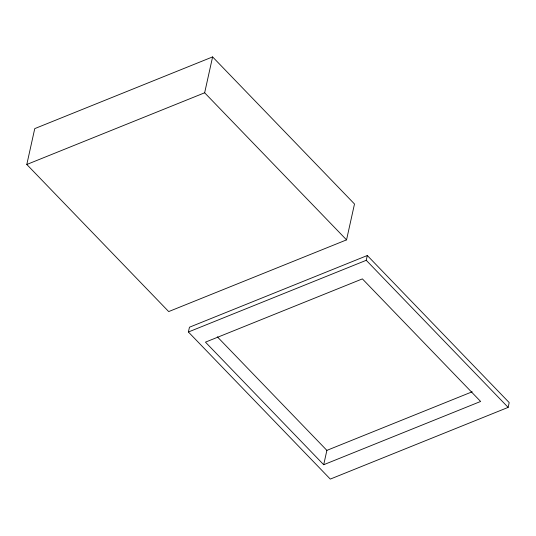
<?xml version="1.0" encoding="UTF-8"?>
<svg xmlns="http://www.w3.org/2000/svg" width="536" height="536" viewBox="0 0 536 536"><rect width="100%" height="100%" fill="white"/><g stroke="black" fill="none" stroke-linecap="round" stroke-linejoin="round"><path stroke-width="0.8" d="M26.8 164.485L34.753 128.613L212.604 56.91L354.497 203.995L346.544 239.873L168.693 311.577L26.8 164.485L204.651 92.788L212.604 56.91M188.397 332.005L189.456 327.221L367.307 255.518L509.2 402.603L508.141 407.387L330.29 479.09L188.397 332.005L366.249 260.302L367.307 255.518M323.697 464.725L480.625 401.457L362.383 278.887L205.456 342.149L323.697 464.725L326.88 450.374L472.209 391.783M204.651 92.788L346.544 239.873M366.249 260.302L508.141 407.387M217.328 336.816L326.88 450.374"/></g></svg>
